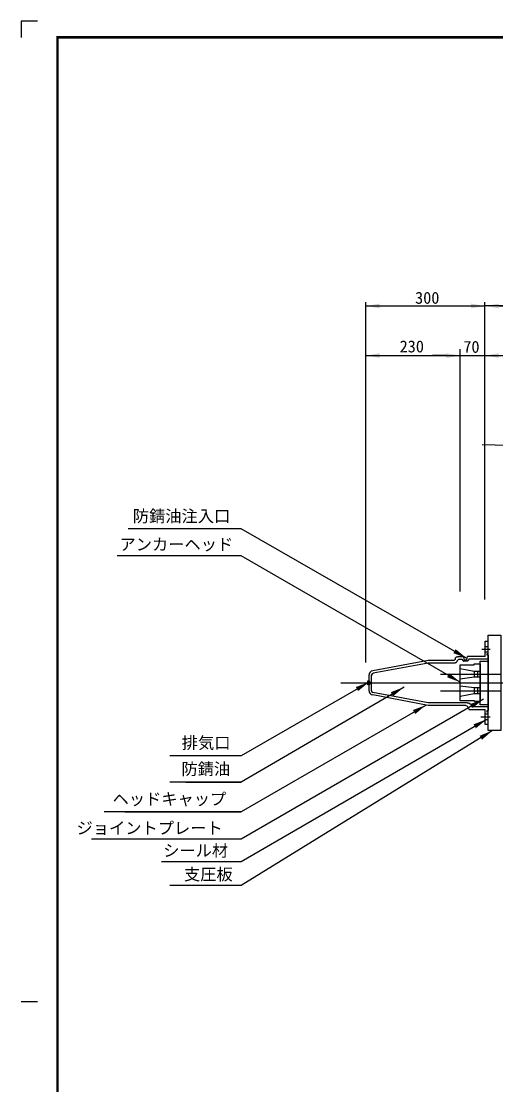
# Model space of a CAD drawing. Extents: x 510 to 34067, y -2197 to 5780.
# Drawn here: x 18567 to 19765, y 3097 to 5780 of the extents above; entities that cross this region are included whole.
import ezdxf

# ---------------------------------------------------------------- set-up
doc = ezdxf.new("R2010")
doc.units = 0
doc.layers.get('0').update_dxf_attribs({"linetype": 'CONTINUOUS'})
doc.layers.get('DEFPOINTS').update_dxf_attribs({"linetype": 'CONTINUOUS'})
for name, color, linetype in [('DIM', 5, 'CONTINUOUS'), ('DRAW', 7, 'CONTINUOUS'), ('枠', 7, 'CONTINUOUS')]:
    doc.layers.add(name, color=color, linetype=linetype)
doc.styles.add('STYLE1', font='')
doc.styles.add('STYLE2', font='MSMINCHO.TTF')
doc.styles.get('STYLE1').set_extended_font_data('MS PGothic')
doc.dimstyles.get("Standard").update_dxf_attribs({"dimscale": 0, "dimtxt": 0.0001, "dimasz": 35, "dimexe": 0, "dimexo": 0, "dimgap": 0, "dimtad": 1, "dimdec": 4, "dimdsep": 46, "dimlunit": 6, "dimtxsty": 'STYLE2', "dimcen": 0, "dimadec": 0, "dimazin": 0, "dimtfac": 1, "dimtdec": 4, "dimtofl": 0, "dimtmove": 0, "dimatfit": 2, "dimfxl": 0, "dimtolj": 1, "dimtzin": 0, "dimarcsym": 0})
doc.dimstyles.new('STANDARD$7', dxfattribs={"dimscale": 0, "dimtxt": 0.0001, "dimasz": 35, "dimexe": 0, "dimexo": 0, "dimgap": 0, "dimtad": 1, "dimdec": 4, "dimdsep": 46, "dimlunit": 6, "dimtxsty": 'STYLE1', "dimcen": 0, "dimadec": 0, "dimazin": 0, "dimtfac": 1, "dimtdec": 4, "dimtofl": 0, "dimtmove": 0, "dimatfit": 2, "dimfxl": 0, "dimtolj": 1, "dimtzin": 0, "dimarcsym": 0})

# ---------------------------------------------------------------- blocks, each defined once
blk = doc.blocks.new('*D34')
at = {"layer": 'DEFPOINTS', "color": 0, "linetype": 'Continuous', "transparency": 16777216}
for p in [(19735.4, 5062.3), (26275.4, 5062.3), (26275.4, 5062.3)]:
    blk.add_point(p, dxfattribs=at)
at = {"layer": 'DIM', "color": 0, "linetype": 'Continuous', "lineweight": -2, "transparency": 16777216}
blk.add_line((19770.4, 5062.3), (26240.4, 5062.3), dxfattribs=at)
at = {"layer": 'DIM', "color": 0, "linetype": 'Continuous', "transparency": 16777216}
for points in [[(19770.4, 5068.2), (19770.4, 5056.5), (19735.4, 5062.3)], [(26240.4, 5068.2), (26240.4, 5056.5), (26275.4, 5062.3)]]:
    blk.add_solid(points, dxfattribs=at)
at = {"layer": 'DIM', "color": 0, "linetype": 'Continuous', "transparency": 16777216, "insert": (23005.4, 5062.3), "char_height": 0.0001, "attachment_point": 5, "style": 'STYLE2'}
blk.add_mtext('\\A1;6,540', dxfattribs=at)
blk = doc.blocks.new('*D35')
at = {"layer": 'DEFPOINTS', "color": 0, "linetype": 'Continuous', "transparency": 16777216}
for p in [(19435.4, 5062.3), (19735.4, 5062.3), (19735.4, 5062.3)]:
    blk.add_point(p, dxfattribs=at)
at = {"layer": 'DIM', "color": 0, "linetype": 'Continuous', "lineweight": -2, "transparency": 16777216}
blk.add_line((19470.4, 5062.3), (19700.4, 5062.3), dxfattribs=at)
at = {"layer": 'DIM', "color": 0, "linetype": 'Continuous', "transparency": 16777216}
for points in [[(19470.4, 5068.2), (19470.4, 5056.5), (19435.4, 5062.3)], [(19700.4, 5068.2), (19700.4, 5056.5), (19735.4, 5062.3)]]:
    blk.add_solid(points, dxfattribs=at)
at = {"layer": 'DIM', "color": 0, "linetype": 'Continuous', "transparency": 16777216, "insert": (19585.4, 5062.3), "char_height": 0.0001, "attachment_point": 5, "style": 'STYLE2'}
blk.add_mtext('\\A1;300', dxfattribs=at)
blk = doc.blocks.new('*D36')
at = {"layer": 'DEFPOINTS', "color": 0, "linetype": 'Continuous', "transparency": 16777216}
for p in [(19435.4, 4937.3), (19673.4, 4937.3), (19673.4, 4937.3)]:
    blk.add_point(p, dxfattribs=at)
at = {"layer": 'DIM', "color": 0, "linetype": 'Continuous', "lineweight": -2, "transparency": 16777216}
blk.add_line((19470.4, 4937.3), (19638.4, 4937.3), dxfattribs=at)
at = {"layer": 'DIM', "color": 0, "linetype": 'Continuous', "transparency": 16777216}
for points in [[(19470.4, 4943.2), (19470.4, 4931.5), (19435.4, 4937.3)], [(19638.4, 4943.2), (19638.4, 4931.5), (19673.4, 4937.3)]]:
    blk.add_solid(points, dxfattribs=at)
at = {"layer": 'DIM', "color": 0, "linetype": 'Continuous', "transparency": 16777216, "insert": (19554.4, 4937.3), "char_height": 0.0001, "attachment_point": 5, "style": 'STYLE2'}
blk.add_mtext('\\A1;238', dxfattribs=at)
blk = doc.blocks.new('*D37')
at = {"layer": 'DEFPOINTS', "color": 0, "linetype": 'Continuous', "transparency": 16777216}
for p in [(19673.4, 4937.3), (19735.4, 4937.3), (19735.4, 4937.3)]:
    blk.add_point(p, dxfattribs=at)
at = {"layer": 'DIM', "color": 0, "linetype": 'Continuous', "lineweight": -2, "transparency": 16777216}
for p, q in [((19638.4, 4937.3), (19603.4, 4937.3)), ((19770.4, 4937.3), (19805.4, 4937.3))]:
    blk.add_line(p, q, dxfattribs=at)
at = {"layer": 'DIM', "color": 0, "linetype": 'Continuous', "transparency": 16777216}
for points in [[(19638.4, 4943.2), (19638.4, 4931.5), (19673.4, 4937.3)], [(19770.4, 4943.2), (19770.4, 4931.5), (19735.4, 4937.3)]]:
    blk.add_solid(points, dxfattribs=at)
at = {"layer": 'DIM', "color": 0, "linetype": 'Continuous', "transparency": 16777216, "insert": (19805.4, 4937.3), "char_height": 0.0001, "attachment_point": 5, "style": 'STYLE2'}
blk.add_mtext('\\A1;62', dxfattribs=at)
blk = doc.blocks.new('*D44')
at = {"layer": 'DEFPOINTS', "color": 0, "transparency": 16777216}
for p in [(19735.4, 4937.3), (23006.4, 4937.3), (23006.4, 4937.3)]:
    blk.add_point(p, dxfattribs=at)
at = {"layer": 'DIM', "color": 0, "lineweight": -2, "transparency": 16777216}
blk.add_line((19770.4, 4937.3), (22971.4, 4937.3), dxfattribs=at)
at = {"layer": 'DIM', "color": 0, "transparency": 16777216}
for points in [[(19770.4, 4943.2), (19770.4, 4931.5), (19735.4, 4937.3)], [(22971.4, 4943.2), (22971.4, 4931.5), (23006.4, 4937.3)]]:
    blk.add_solid(points, dxfattribs=at)
at = {"layer": 'DIM', "color": 0, "transparency": 16777216, "insert": (21370.9, 4937.3), "char_height": 0.0001, "attachment_point": 5, "style": 'STYLE2'}
blk.add_mtext('\\A1;3,271', dxfattribs=at)

msp = doc.modelspace()

# ---------------------------------------------------------------- linework, layer by layer
msp.add_lwpolyline([(18658.29709, 83.42352), (26758.29709, 83.42352), (26758.29709, 5739.42352), (18658.29709, 5739.42352)], close=True)
at = {"layer": 'DIM', "color": 0, "linetype": 'Continuous'}
for p, q in [((19435.40494, 4342.3193), (19435.40494, 5072.3193)), ((19735.40494, 4342.3193), (19735.40494, 5072.3193)), ((19735.40494, 4962.3193), (19735.40494, 5072.3193)), ((19435.40494, 5062.3193), (19735.40494, 5062.3193)), ((26275.40494, 5062.3193), (19735.40494, 5062.3193)), ((19435.40494, 4163.3193), (19435.40494, 4948.3193)), ((19435.40494, 4937.3193), (19673.40494, 4937.3193)), ((19673.40494, 4342.3193), (19673.40494, 4953.27887)), ((19673.40494, 4937.3193), (19741.40494, 4937.3193)), ((19735.40494, 4322.3193), (19735.40494, 4947.3193)), ((19735.40494, 4937.3193), (23006.40494, 4937.3193)), ((18981.93217, 3862.3193), (19121.20494, 3862.3193)), ((18828.20494, 3787.3193), (19121.20494, 3787.3193))]:
    msp.add_line(p, q, dxfattribs=at)
at = {"layer": 'DRAW', "color": 0, "linetype": 'Continuous'}
for p, q in [((19728.35831, 4713.30815), (19940.38357, 4708.2794)), ((19736.40494, 4217.36932), (19743.0867, 4217.36932)), ((19736.40494, 4178.36932), (19736.40494, 4217.36932)), ((19743.40494, 4186.36932), (19743.40494, 4217.36932)), ((19727.81406, 4196.86932), (19748.81406, 4196.86932)), ((19736.50046, 4204.36932), (19743.40494, 4204.36932)), ((19736.50046, 4190.26932), (19743.40494, 4190.26932)), ((19741.2731, 4182.26932), (19741.2731, 4186.36932)), ((19741.2731, 4186.36932), (19743.40494, 4186.36932)), ((19592.56188, 4168.35556), (19452.9503, 4142.36932)), ((19592.74663, 4162.36932), (19453.9795, 4136.4582)), ((19654.95966, 4168.35556), (19592.56188, 4168.35556)), ((19659.63522, 4162.36932), (19592.74663, 4162.36932)), ((19656.18454, 4168.49684), (19654.95966, 4168.35556)), ((19657.3623, 4168.915), (19656.18454, 4168.49684)), ((19658.44806, 4169.5942), (19657.3623, 4168.915)), ((19659.39934, 4170.5082), (19658.44806, 4169.5942)), ((19660.18006, 4171.62172), (19659.39934, 4170.5082)), ((19660.86498, 4162.50628), (19659.63522, 4162.36932)), ((19660.7599, 4172.8922), (19660.18006, 4171.62172)), ((19660.71582, 4172.9342), (19661.04574, 4174.19764)), ((19662.04746, 4162.91172), (19660.86498, 4162.50628)), ((19661.04574, 4174.19764), (19661.58166, 4175.36204)), ((19661.58166, 4175.36204), (19662.30294, 4176.38252)), ((19663.13762, 4163.57012), (19662.04746, 4162.91172)), ((19662.30294, 4176.38252), (19663.1819, 4177.22012)), ((19664.09266, 4164.45612), (19663.13762, 4163.57012)), ((19663.1819, 4177.22012), (19664.18502, 4177.84276)), ((19664.81366, 4165.12307), (19664.09266, 4164.45612)), ((19664.18502, 4177.84276), (19665.2731, 4178.22596)), ((19665.45866, 4166.29181), (19664.81366, 4165.12307)), ((19665.2731, 4178.22596), (19666.40494, 4178.35532)), ((19665.45866, 4166.29181), (19665.77322, 4167.59741)), ((19665.77322, 4167.59741), (19666.28386, 4168.80053)), ((19666.28386, 4168.80053), (19666.9713, 4169.85501)), ((19672.9563, 4178.35532), (19666.40494, 4178.35532)), ((19666.9713, 4169.85501), (19667.8089, 4170.72061)), ((19667.8089, 4170.72061), (19670.11846, 4172.07372)), ((19670.11846, 4172.07372), (19673.39694, 4172.37148)), ((19681.68126, 4178.35532), (19672.9563, 4178.35532)), ((19673.39694, 4172.37148), (19678.16438, 4172.36583)), ((19678.16438, 4172.36583), (19678.28686, 4171.12164)), ((19678.28686, 4171.12164), (19678.5807, 4170.1522)), ((19678.5807, 4170.1522), (19679.05806, 4169.25876)), ((19679.05806, 4169.25876), (19679.70054, 4168.47564)), ((19679.70054, 4168.47564), (19680.48358, 4167.83292)), ((19680.48358, 4167.83292), (19681.37686, 4167.35532)), ((19681.37686, 4167.35532), (19682.41618, 4166.96196)), ((19690.32862, 4166.96196), (19682.41618, 4166.96196)), ((19690.09062, 4169.66836), (19683.12254, 4169.66012)), ((19690.67006, 4167.06124), (19689.66198, 4166.96196)), ((19691.6395, 4167.35532), (19690.67006, 4167.06124)), ((19736.40494, 4178.36932), (19691.32214, 4178.36932)), ((19692.53278, 4167.83292), (19691.6395, 4167.35532)), ((19693.31582, 4168.47564), (19692.53278, 4167.83292)), ((19693.9583, 4169.25876), (19693.31582, 4168.47564)), ((19694.43566, 4170.1522), (19693.9583, 4169.25876)), ((19694.7295, 4171.12164), (19694.43566, 4170.1522)), ((19694.85004, 4172.34606), (19694.7295, 4171.12164)), ((19743.40494, 4172.36932), (19694.85233, 4172.36932)), ((19743.40494, 4182.26932), (19741.2731, 4182.26932)), ((19743.40494, 4182.26932), (19743.40494, 4042.26924)), ((19443.40494, 4092.36932), (19443.40494, 4132.36932)), ((19449.40494, 4092.36932), (19449.40494, 4132.36932)), ((19666.50494, 4133.9693), (19725.45494, 4133.9693)), ((19673.40494, 4157.1523), (19673.62194, 4157.3693)), ((19673.40494, 4157.2523), (19673.52194, 4157.3693)), ((19708.60494, 4141.3693), (19708.60494, 4126.32041)), ((19716.80494, 4141.3693), (19716.80494, 4126.3213)), ((19723.40494, 4142.36932), (19723.40494, 4082.36928)), ((19372.66355, 4112.3193), (26569.08724, 4112.3193)), ((19430.81398, 4112.36932), (19749.81406, 4112.36932)), ((19443.40494, 4114.36932), (19449.13222, 4114.36932)), ((19443.40494, 4110.36932), (19449.13222, 4110.36932)), ((19666.00494, 4112.3693), (19726.85494, 4112.3693)), ((19592.75942, 4055.36932), (19452.9503, 4082.36932)), ((19592.79846, 4062.38291), (19453.0931, 4088.36772)), ((19666.50494, 4091.9693), (19725.45494, 4091.9693)), ((19708.60494, 4099.57019), (19708.60494, 4084.7693)), ((19716.80494, 4099.5693), (19716.80494, 4084.7693)), ((19722.81134, 4099.5693), (19723.40494, 4100.1629)), ((19687.27766, 4055.36932), (19592.75942, 4055.36932)), ((19690.77766, 4062.36932), (19592.87154, 4062.36932)), ((19673.40494, 4077.3835), (19674.16296, 4078.14152)), ((19687.27766, 4055.36932), (19690.22486, 4054.56964)), ((19690.22486, 4054.56964), (19692.72294, 4052.29236)), ((19690.77766, 4062.36932), (19694.79646, 4061.68412)), ((19692.72294, 4052.29236), (19694.39206, 4048.88412)), ((19694.79646, 4061.68412), (19698.2031, 4059.73268)), ((19698.2031, 4059.73268), (19700.4791, 4056.81212)), ((19700.4791, 4056.81212), (19701.27822, 4052.36924)), ((19701.27822, 4052.36924), (19743.40494, 4052.36924)), ((19694.39206, 4048.88412), (19694.97766, 4045.36924)), ((19694.97766, 4045.36924), (19736.40494, 4045.36924)), ((19725.31406, 4026.86924), (19748.31406, 4026.86924)), ((19736.40494, 4007.36924), (19736.40494, 4045.36924)), ((19736.50046, 4034.36924), (19743.40494, 4034.36924)), ((19741.17766, 4038.16924), (19741.17766, 4042.26924)), ((19741.17766, 4042.26924), (19743.40494, 4042.26924)), ((19743.40494, 4038.16924), (19741.17766, 4038.16924)), ((19743.40494, 4007.36924), (19743.40494, 4038.16924)), ((19743.40494, 4007.36924), (19736.40494, 4007.36924)), ((19736.50046, 4020.36924), (19743.40494, 4020.36924))]:
    msp.add_line(p, q, dxfattribs=at)
at = {"layer": 'DRAW', "color": 0}
for p, q in [((19681.68126, 4178.35532), (19683.12254, 4169.66012)), ((19690.09062, 4169.66836), (19691.32214, 4178.36932)), ((19623.23919, 4133.9693), (19775.40494, 4133.9693)), ((19623.23919, 4091.9693), (19775.40494, 4091.9693))]:
    msp.add_line(p, q, dxfattribs=at)
at = {"layer": 'DRAW', "color": 0, "linetype": 'Continuous'}
for points in [[(19743.40494, 4232.36932), (19775.40494, 4232.36932), (19775.40494, 3992.36932), (19743.40494, 3992.36932)], [(19673.40494, 4157.3693), (19708.40494, 4157.3693), (19708.40494, 4160.3693), (19723.40494, 4160.3693), (19723.40494, 4065.3693), (19709.00494, 4065.3693), (19709.00494, 4067.3693), (19673.40494, 4067.3693)], [(19723.40494, 4167.36932), (19743.40494, 4167.36932), (19743.40494, 4057.36932), (19723.40494, 4057.36932)], [(19440.54134, 4117.36932), (19443.40494, 4117.36932), (19443.40494, 4107.36932), (19440.54134, 4107.36932)]]:
    msp.add_lwpolyline(points, close=True, dxfattribs=at)
for points in [[(19723.40494, 4141.3693), (19708.65474, 4141.3693), (19673.40494, 4147.7693)], [(19723.40494, 4126.3213), (19708.61214, 4126.3213), (19673.43414, 4121.9693)], [(19723.40494, 4084.7693), (19708.49802, 4084.7693), (19673.37854, 4077.9901)], [(19723.40494, 4099.5693), (19708.61214, 4099.5693), (19673.43414, 4103.9213)]]:
    msp.add_lwpolyline(points, dxfattribs=at)
for centre, radius, start, end in [((19453.1831, 4132.59132), 9.7808, 91.36387222, 181.30105833), ((19455.88374, 4130.595), 6.27592, 91.36224167, 181.29941389), ((19453.1831, 4092.14732), 9.78064, 178.6994, 268.63611667), ((19453.1831, 4092.14732), 3.78064, 178.70019722, 268.63593056)]:
    msp.add_arc(centre, radius, start, end, dxfattribs=at)
at = {"layer": '枠'}
msp.add_line((18567.17209, 3309.53911), (18607.67209, 3309.53911), dxfattribs=at)
msp.add_lwpolyline([(18607.67209, 5779.92352), (18567.17209, 5779.92352), (18567.17209, 5739.42352)], dxfattribs=at)
at = {"layer": '枠', "linetype": 'Continuous', "const_width": 6.075}
for points in [[(18658.29709, 83.42352), (18658.29709, 5742.46102)], [(18658.29709, 5739.42352), (26758.29709, 5739.42352)]]:
    msp.add_lwpolyline(points, dxfattribs=at)

# ---------------------------------------------------------------- texts
at = {"layer": 'DIM', "color": 0, "linetype": 'Continuous', "style": 'STYLE2'}
for s, p in [('300', (19559.54116, 5067.94217)), ('230', (19520.5608, 4945.31517)), ('70', (19681.07792, 4944.38478)), ('防錆油注入口', (18848.14604, 4517.61286)), ('アンカーヘッド', (18814.74415, 4446.3826)), ('排気口', (18971.58066, 3946.15921)), ('防錆油', (18970.72009, 3880.42212)), ('ヘッドキャップ', (18797.27968, 3804.46712)), ('ジョイントプレート', (18706.46831, 3731.33424)), ('シール材', (18924.77131, 3674.63109)), ('支圧板', (18977.22992, 3614.75644))]:
    msp.add_text(s, height=30, dxfattribs=at).set_placement(p)

# ---------------------------------------------------------------- dimensions: what is measured, and where the dimension line sits
at = {"layer": 'DIM', "color": 0, "linetype": 'Continuous'}
for base, p1, p2, picture, middle in [((19735.40494, 5062.3193), (19435.40494, 5062.3193), (19735.40494, 5062.3193), '*D35', (19585.40494, 5062.31935)), ((26275.40494, 5062.3193), (19735.40494, 5062.3193), (26275.40494, 5062.3193), '*D34', (23005.40494, 5062.31936)), ((19673.40494, 4937.3193), (19435.40494, 4937.3193), (19673.40494, 4937.3193), '*D36', (19554.40494, 4937.31935)), ((19735.40494, 4937.3193), (19673.40494, 4937.3193), (19735.40494, 4937.3193), '*D37', (19805.40501, 4937.31935))]:
    dim = msp.add_linear_dim(base=base, p1=p1, p2=p2, dimstyle='Standard', override={"dimscale": 1}, dxfattribs=at)
    dim.commit()
    dim.dimension.update_dxf_attribs({"geometry": picture, "text_midpoint": middle})
at = {"layer": 'DIM', "color": 0}
dim = msp.add_linear_dim(base=(23006.40494, 4937.3193), p1=(19735.40494, 4937.3193), p2=(23006.40494, 4937.3193), dimstyle='Standard', override={"dimscale": 1}, dxfattribs=at)
dim.commit()
dim.dimension.update_dxf_attribs({"geometry": '*D44', "text_midpoint": (21370.90494, 4937.31936)})

# ---------------------------------------------------------------- leaders
at = {"layer": 'DIM', "color": 0, "linetype": 'Continuous'}
for points in [[(19689.15445, 4174.80832), (19121.20494, 4500.76414), (18836.20494, 4500.76414)], [(19673.40494, 4113.86932), (19121.20494, 4432.48543), (18808.71068, 4432.48543)], [(19443.39081, 4114.22618), (19121.20494, 3928.39329), (18941.67764, 3928.39329)], [(19531.60421, 4101.57131), (19121.20494, 3862.3193), (18941.67764, 3862.3193)], [(19731.96886, 4071.49098), (19121.20494, 3718.01232), (18743.84861, 3718.01232)], [(19587.3055, 4056.42258), (19121.20494, 3787.3193), (18775.6503, 3787.3193)], [(19739.9527, 4020.36924), (19121.20494, 3661.40267), (18920.29164, 3661.40267)], [(19754.95605, 3992.36932), (19121.20494, 3601.59802), (18941.67764, 3601.59802)], [(19754.95605, 3992.36932), (19121.20494, 3601.59802), (18941.67764, 3601.59802)]]:
    msp.add_leader(points, dimstyle='STANDARD$7', override={"dimscale": 1}, dxfattribs=at)

doc.saveas('drawing.dxf')
